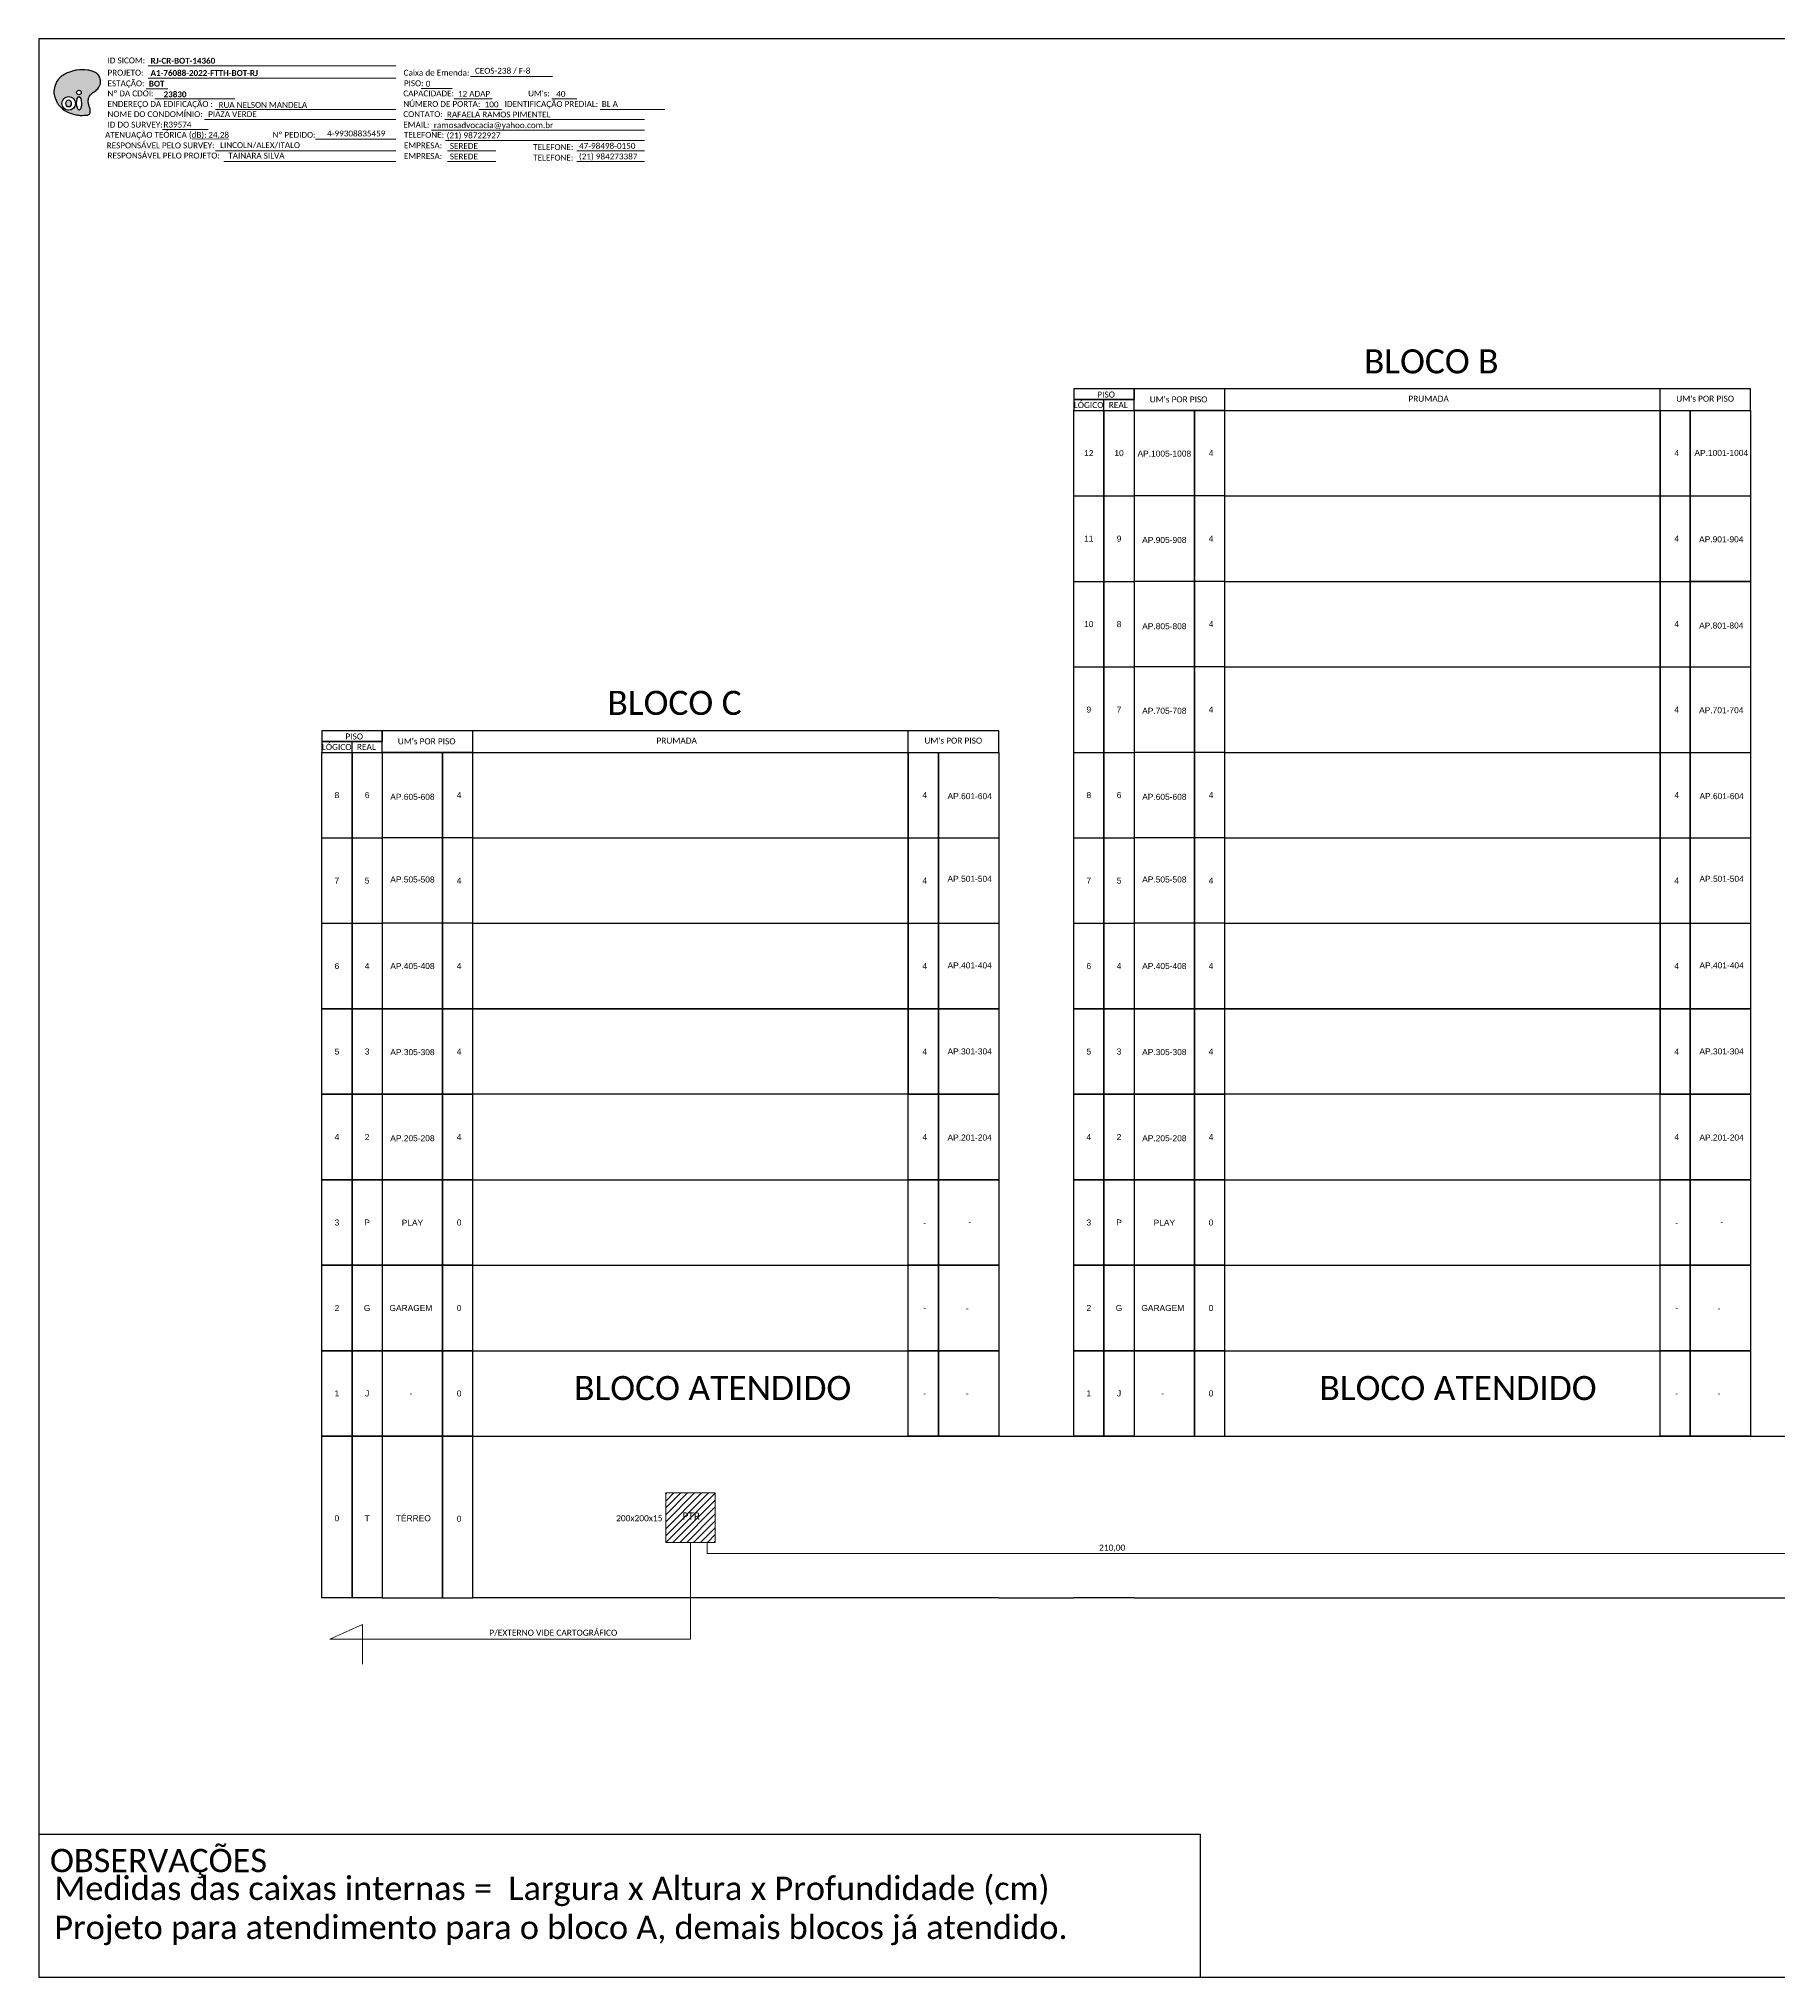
# Model space of a CAD drawing. Header units: inches. Extents: x 38 to 2658, y 14 to 608.
# Drawn here: x 915 to 1448, y 14 to 608 of the extents above; entities that cross this region are included whole.
import ezdxf
from ezdxf.enums import TextEntityAlignment as Align

# ---------------------------------------------------------------- set-up
doc = ezdxf.new("R2010")
doc.units = ezdxf.units.IN
doc.header["$MEASUREMENT"] = 0
doc.layers.add('cerco área', color=2, linetype='Continuous')
doc.styles.add('ARIAL', font='arial.ttf')
doc.styles.add('WMF-Calibri0', font='calibri.ttf')
doc.styles.add('WMF-Calibri1', font='calibrib.ttf')

# ---------------------------------------------------------------- blocks, each defined once
blk = doc.blocks.new('OI')
h = blk.add_hatch(color=40)
edge = h.paths.add_edge_path()
edge.add_spline(control_points=[(4.35, -0.67), (3.92, -0.99), (3.26, -1.5), (2.81, -2.59), (2.9, -3.5), (3.06, -4.27), (3.31, -4.85), (3.37, -5.39), (3.4, -5.88), (3.2, -6.4), (2.54, -6.61), (1.65, -6.63), (0.55, -6.67), (-0.56, -6.42), (-1.61, -6.14), (-2.77, -5.61), (-3.92, -4.77), (-4.89, -3.7), (-5.34, -2.65), (-5.6, -1.94), (-5.85, -0.96), (-5.71, 0.47), (-5.1, 2.02), (-4.14, 3.02), (-3.3, 3.61), (-2.37, 4.16), (-1.36, 4.44), (-0.56, 4.7), (0.79, 4.85), (2.24, 4.97), (3.79, 4.57), (4.67, 4.21), (5.44, 3.65), (5.76, 2.99), (6.03, 2.21), (6.01, 1.46), (5.72, 0.64), (5.31, 0.08), (4.88, -0.38), (4.51, -0.55), (4.35, -0.67)], knot_values=[0, 0, 0, 0, 1.60434, 2.417191, 3.427595, 4.282808, 4.776746, 5.304182, 5.888771, 6.258406, 6.858137, 7.79129, 8.986195, 10.124242, 11.187857, 12.242908, 13.953784, 15.414161, 16.515391, 17.349188, 17.675853, 19.552021, 21.515531, 22.568638, 23.63245, 24.621084, 25.782718, 26.745347, 27.142653, 29.870543, 31.004649, 31.921532, 32.709589, 33.801391, 34.042471, 35.192333, 35.971461, 36.628871, 37.254359, 37.836911, 37.836911, 37.836911, 37.836911], degree=3, periodic=0)
h.paths.add_polyline_path([(1.13, -0.87, -1), (-0.04, -0.87, -1)], flags=16)
edge = h.paths.add_edge_path(flags=16)
edge.add_ellipse((0.56, -3.59), major_axis=(-0.02, 1.71), ratio=0.361305, start_angle=0, end_angle=360)
h.paths.add_polyline_path([(-0.36, -3.62, -1), (-3.8, -3.62, -1)], flags=16)
edge = h.paths.add_edge_path(flags=0)
edge.add_ellipse((-2.08, -3.62), major_axis=(0, 0.885), ratio=0.758294, start_angle=0, end_angle=360)
at = {"color": 40}
for centre, radius in [((-2.08, -3.62), 1.72), ((0.54, -0.87), 0.587)]:
    blk.add_circle(centre, radius, dxfattribs=at)
blk.add_ellipse((-2.08, -3.62), major_axis=(0, 0.885), ratio=0.758294, start_param=-3.141592653589792, end_param=3.141592653589792, dxfattribs=at)
blk.add_ellipse((0.56, -3.59), major_axis=(-0.02, 1.71), ratio=0.361305, dxfattribs=at)
at = {"color": 40, "start_tangent": (-0.800898, -0.598801), "end_tangent": (-0.800898, -0.598801)}
blk.add_spline([(4.35, -0.67), (3.2, -1.78), (2.9, -2.54), (2.92, -3.55), (3.12, -4.38), (3.28, -4.85), (3.37, -5.37), (3.35, -5.95), (3.2, -6.29), (2.66, -6.55), (1.73, -6.63), (0.54, -6.62), (-0.58, -6.41), (-1.6, -6.11), (-2.56, -5.67), (-3.95, -4.67), (-4.89, -3.56), (-5.37, -2.56), (-5.64, -1.78), (-5.72, -1.46), (-5.63, 0.42), (-4.84, 2.22), (-4.13, 2.99), (-3.27, 3.62), (-2.4, 4.09), (-1.3, 4.47), (-0.37, 4.72), (0.02, 4.77), (2.75, 4.8), (3.85, 4.53), (4.69, 4.16), (5.31, 3.68), (5.85, 2.73), (5.93, 2.5), (5.94, 1.35), (5.67, 0.62), (5.29, 0.08), (4.84, -0.36), (4.35, -0.67)], degree=3, dxfattribs=at)

msp = doc.modelspace()

# ---------------------------------------------------------------- hatches: boundary and pattern name
h = msp.add_hatch()
h.set_pattern_fill('ANSI31', color=5, scale=12, style=0)
h.set_pattern_definition([(45, (373.1311, -314.6219), (-1.0606602, 1.0606602), [])])
h.paths.add_polyline_path([(1121.89, 162.64), (1106.72, 162.64), (1106.72, 147.5), (1121.89, 147.5)])
h.paths.add_polyline_path([(1111.44, 153.59), (1117.96, 153.59), (1117.96, 157.54), (1111.44, 157.54)], flags=9)

# ---------------------------------------------------------------- linework, layer by layer
at = {"color": 0}
for p, q in [((1231.75, 494.38), (1241.01, 494.38)), ((1231.75, 468.18), (1231.75, 494.38)), ((1241.01, 494.38), (1241.01, 468.18)), ((1241.01, 494.38), (1250.27, 494.38)), ((1241.01, 468.18), (1241.01, 494.38)), ((1250.27, 494.38), (1250.27, 468.18)), ((1268.78, 494.38), (1250.27, 494.38)), ((1250.27, 494.38), (1250.27, 468.18)), ((1268.78, 468.18), (1268.78, 494.38)), ((1278.04, 494.38), (1268.78, 494.38)), ((1268.78, 494.38), (1268.78, 468.18)), ((1278.04, 494.38), (1411.43, 494.38)), ((1278.04, 468.18), (1278.04, 494.38)), ((1278.04, 468.18), (1278.04, 494.38)), ((1411.43, 494.38), (1411.43, 468.18)), ((1411.43, 494.38), (1420.69, 494.38)), ((1411.43, 468.18), (1411.43, 494.38)), ((1420.69, 494.38), (1439.2, 494.38)), ((1420.69, 468.18), (1420.69, 494.38)), ((1420.69, 494.38), (1420.69, 468.18)), ((1439.2, 494.38), (1439.2, 468.18)), ((1231.75, 468.18), (1241.01, 468.18)), ((1231.75, 441.99), (1231.75, 468.18)), ((1241.01, 468.18), (1241.01, 441.99)), ((1241.01, 468.18), (1250.27, 468.18)), ((1241.01, 441.99), (1241.01, 468.18)), ((1250.27, 468.18), (1250.27, 441.99)), ((1268.78, 468.18), (1250.27, 468.18)), ((1250.27, 468.18), (1250.27, 441.99)), ((1268.78, 441.99), (1268.78, 468.18)), ((1278.04, 468.18), (1268.78, 468.18)), ((1268.78, 468.18), (1268.78, 441.99)), ((1278.04, 468.18), (1411.43, 468.18)), ((1278.04, 441.99), (1278.04, 468.18)), ((1278.04, 441.99), (1278.04, 468.18)), ((1411.43, 468.18), (1411.43, 441.99)), ((1411.43, 468.18), (1420.69, 468.18)), ((1411.43, 441.99), (1411.43, 468.18)), ((1420.69, 468.18), (1439.2, 468.18)), ((1420.69, 441.99), (1420.69, 468.18)), ((1420.69, 468.18), (1420.69, 441.99)), ((1439.2, 468.18), (1439.2, 441.99)), ((1231.75, 441.99), (1241.01, 441.99)), ((1231.75, 415.79), (1231.75, 441.99)), ((1241.01, 441.99), (1241.01, 415.79)), ((1241.01, 441.99), (1250.27, 441.99)), ((1241.01, 415.79), (1241.01, 441.99)), ((1250.27, 441.99), (1250.27, 415.79)), ((1268.78, 441.99), (1250.27, 441.99)), ((1250.27, 441.99), (1250.27, 415.79)), ((1268.78, 415.79), (1268.78, 441.99)), ((1278.04, 441.99), (1268.78, 441.99)), ((1268.78, 441.99), (1268.78, 415.79)), ((1278.04, 441.99), (1411.43, 441.99)), ((1278.04, 415.79), (1278.04, 441.99)), ((1278.04, 415.79), (1278.04, 441.99)), ((1411.43, 441.99), (1411.43, 415.79)), ((1411.43, 441.99), (1420.69, 441.99)), ((1411.43, 415.79), (1411.43, 441.99)), ((1420.69, 441.99), (1439.2, 441.99)), ((1420.69, 415.79), (1420.69, 441.99)), ((1420.69, 441.99), (1420.69, 415.79)), ((1439.27, 441.99), (1420.76, 441.99)), ((1439.2, 441.99), (1439.2, 415.79)), ((1439.27, 415.79), (1439.27, 441.99)), ((1231.75, 415.79), (1241.01, 415.79)), ((1231.75, 389.6), (1231.75, 415.79)), ((1241.01, 415.79), (1241.01, 389.6)), ((1241.01, 415.79), (1250.27, 415.79)), ((1241.01, 389.6), (1241.01, 415.79)), ((1250.27, 415.79), (1250.27, 389.6)), ((1268.78, 415.79), (1250.27, 415.79)), ((1250.27, 415.79), (1250.27, 389.6)), ((1268.78, 389.6), (1268.78, 415.79)), ((1278.04, 415.79), (1268.78, 415.79)), ((1268.78, 415.79), (1268.78, 389.6)), ((1278.04, 415.79), (1411.43, 415.79)), ((1278.04, 389.6), (1278.04, 415.79)), ((1278.04, 389.6), (1278.04, 415.79)), ((1411.43, 415.79), (1411.43, 389.6)), ((1411.43, 415.79), (1420.69, 415.79)), ((1411.43, 389.6), (1411.43, 415.79)), ((1420.69, 415.79), (1439.2, 415.79)), ((1420.69, 389.6), (1420.69, 415.79)), ((1420.69, 415.79), (1420.69, 389.6)), ((1439.2, 415.79), (1439.2, 389.6)), ((1001.32, 389.6), (1010.58, 389.6)), ((1001.32, 363.4), (1001.32, 389.6)), ((1010.58, 389.6), (1010.58, 363.4)), ((1010.58, 389.6), (1019.84, 389.6)), ((1010.58, 363.4), (1010.58, 389.6)), ((1019.84, 389.6), (1019.84, 363.4)), ((1038.35, 389.6), (1019.84, 389.6)), ((1019.84, 389.6), (1019.84, 363.4)), ((1038.35, 363.4), (1038.35, 389.6)), ((1047.61, 389.6), (1038.35, 389.6)), ((1038.35, 389.6), (1038.35, 363.4)), ((1047.61, 389.6), (1181, 389.6)), ((1047.61, 363.4), (1047.61, 389.6)), ((1047.61, 363.4), (1047.61, 389.6)), ((1181, 389.6), (1181, 363.4)), ((1181, 389.6), (1190.26, 389.6)), ((1181, 363.4), (1181, 389.6)), ((1190.26, 389.6), (1208.77, 389.6)), ((1190.26, 363.4), (1190.26, 389.6)), ((1190.26, 389.6), (1190.26, 363.4)), ((1208.77, 389.6), (1208.77, 363.4)), ((1231.75, 389.6), (1241.01, 389.6)), ((1231.75, 363.4), (1231.75, 389.6)), ((1241.01, 389.6), (1250.27, 389.6)), ((1241.01, 389.6), (1241.01, 363.4)), ((1241.01, 363.4), (1241.01, 389.6)), ((1268.78, 389.6), (1250.27, 389.6)), ((1250.27, 389.6), (1250.27, 363.4)), ((1250.27, 389.6), (1250.27, 363.4)), ((1278.04, 389.6), (1268.78, 389.6)), ((1268.78, 363.4), (1268.78, 389.6)), ((1268.78, 389.6), (1268.78, 363.4)), ((1278.04, 389.6), (1411.43, 389.6)), ((1278.04, 363.4), (1278.04, 389.6)), ((1278.04, 363.4), (1278.04, 389.6)), ((1411.43, 389.6), (1420.69, 389.6)), ((1411.43, 389.6), (1411.43, 363.4)), ((1411.43, 363.4), (1411.43, 389.6)), ((1420.69, 389.6), (1439.2, 389.6)), ((1420.69, 363.4), (1420.69, 389.6)), ((1420.69, 389.6), (1420.69, 363.4)), ((1439.2, 389.6), (1439.2, 363.4)), ((1001.32, 363.4), (1010.58, 363.4)), ((1001.32, 337.21), (1001.32, 363.4)), ((1010.58, 363.4), (1010.58, 337.21)), ((1010.58, 363.4), (1019.84, 363.4)), ((1010.58, 337.21), (1010.58, 363.4)), ((1019.84, 363.4), (1019.84, 337.21)), ((1038.35, 363.4), (1019.84, 363.4)), ((1019.84, 363.4), (1019.84, 337.21)), ((1038.35, 337.21), (1038.35, 363.4)), ((1047.61, 363.4), (1038.35, 363.4)), ((1038.35, 363.4), (1038.35, 337.21)), ((1047.61, 363.4), (1181, 363.4)), ((1047.61, 337.21), (1047.61, 363.4)), ((1047.61, 337.21), (1047.61, 363.4)), ((1181, 363.4), (1181, 337.21)), ((1181, 363.4), (1190.26, 363.4)), ((1181, 337.21), (1181, 363.4)), ((1190.26, 363.4), (1208.77, 363.4)), ((1190.26, 337.21), (1190.26, 363.4)), ((1190.26, 363.4), (1190.26, 337.21)), ((1208.77, 363.4), (1208.77, 337.21)), ((1231.75, 363.4), (1241.01, 363.4)), ((1231.75, 337.21), (1231.75, 363.4)), ((1241.01, 363.4), (1241.01, 337.21)), ((1241.01, 363.4), (1250.27, 363.4)), ((1241.01, 337.21), (1241.01, 363.4)), ((1250.27, 363.4), (1250.27, 337.21)), ((1268.78, 363.4), (1250.27, 363.4)), ((1250.27, 363.4), (1250.27, 337.21)), ((1268.78, 337.21), (1268.78, 363.4)), ((1278.04, 363.4), (1268.78, 363.4)), ((1268.78, 363.4), (1268.78, 337.21)), ((1278.04, 363.4), (1411.43, 363.4)), ((1278.04, 337.21), (1278.04, 363.4)), ((1278.04, 337.21), (1278.04, 363.4)), ((1411.43, 363.4), (1411.43, 337.21)), ((1411.43, 363.4), (1420.69, 363.4)), ((1411.43, 337.21), (1411.43, 363.4)), ((1420.69, 363.4), (1439.2, 363.4)), ((1420.69, 337.21), (1420.69, 363.4)), ((1420.69, 363.4), (1420.69, 337.21)), ((1439.2, 363.4), (1439.2, 337.21)), ((1001.32, 337.21), (1010.58, 337.21)), ((1001.32, 311.01), (1001.32, 337.21)), ((1010.58, 337.21), (1010.58, 311.01)), ((1010.58, 337.21), (1019.84, 337.21)), ((1010.58, 311.01), (1010.58, 337.21)), ((1019.84, 337.21), (1019.84, 311.01)), ((1038.35, 337.21), (1019.84, 337.21)), ((1019.84, 337.21), (1019.84, 311.01)), ((1038.35, 311.01), (1038.35, 337.21)), ((1047.61, 337.21), (1038.35, 337.21)), ((1038.35, 337.21), (1038.35, 311.01)), ((1047.61, 337.21), (1181, 337.21)), ((1047.61, 311.01), (1047.61, 337.21)), ((1047.61, 311.01), (1047.61, 337.21)), ((1181, 337.21), (1181, 311.01)), ((1181, 337.21), (1190.26, 337.21)), ((1181, 311.01), (1181, 337.21)), ((1190.26, 337.21), (1208.77, 337.21)), ((1190.26, 311.01), (1190.26, 337.21)), ((1190.26, 337.21), (1190.26, 311.01)), ((1208.77, 337.21), (1208.77, 311.01)), ((1231.75, 337.21), (1241.01, 337.21)), ((1231.75, 311.01), (1231.75, 337.21)), ((1241.01, 337.21), (1241.01, 311.01)), ((1241.01, 337.21), (1250.27, 337.21)), ((1241.01, 311.01), (1241.01, 337.21)), ((1250.27, 337.21), (1250.27, 311.01)), ((1268.78, 337.21), (1250.27, 337.21)), ((1250.27, 337.21), (1250.27, 311.01)), ((1268.78, 311.01), (1268.78, 337.21)), ((1278.04, 337.21), (1268.78, 337.21)), ((1268.78, 337.21), (1268.78, 311.01)), ((1278.04, 337.21), (1411.43, 337.21)), ((1278.04, 311.01), (1278.04, 337.21)), ((1278.04, 311.01), (1278.04, 337.21)), ((1411.43, 337.21), (1411.43, 311.01)), ((1411.43, 337.21), (1420.69, 337.21)), ((1411.43, 311.01), (1411.43, 337.21)), ((1420.69, 337.21), (1439.2, 337.21)), ((1420.69, 311.01), (1420.69, 337.21)), ((1420.69, 337.21), (1420.69, 311.01)), ((1439.2, 337.21), (1439.2, 311.01)), ((1001.32, 311.01), (1010.58, 311.01)), ((1001.32, 284.82), (1001.32, 311.01)), ((1010.58, 311.01), (1001.32, 311.01)), ((1010.58, 311.01), (1010.58, 284.82)), ((1010.58, 311.01), (1019.84, 311.01)), ((1010.58, 284.82), (1010.58, 311.01)), ((1019.84, 311.01), (1010.58, 311.01)), ((1019.84, 311.01), (1019.84, 284.82)), ((1038.35, 311.01), (1019.84, 311.01)), ((1019.84, 311.01), (1019.84, 284.82)), ((1019.84, 311.01), (1038.35, 311.01)), ((1038.35, 284.82), (1038.35, 311.01)), ((1047.61, 311.01), (1038.35, 311.01)), ((1038.35, 311.01), (1038.35, 284.82)), ((1038.35, 311.01), (1047.61, 311.01)), ((1047.61, 311.01), (1181, 311.01)), ((1047.61, 284.82), (1047.61, 311.01)), ((1047.61, 284.82), (1047.61, 311.01)), ((1181, 311.01), (1047.61, 311.01)), ((1181, 311.01), (1181, 284.82)), ((1181, 311.01), (1190.26, 311.01)), ((1181, 284.82), (1181, 311.01)), ((1190.26, 311.01), (1181, 311.01)), ((1190.26, 311.01), (1208.77, 311.01)), ((1190.26, 284.82), (1190.26, 311.01)), ((1190.26, 311.01), (1190.26, 284.82)), ((1208.77, 311.01), (1190.26, 311.01)), ((1208.77, 311.01), (1208.77, 284.82)), ((1231.75, 311.01), (1241.01, 311.01)), ((1231.75, 284.82), (1231.75, 311.01)), ((1241.01, 311.01), (1231.75, 311.01)), ((1241.01, 311.01), (1241.01, 284.82)), ((1241.01, 311.01), (1250.27, 311.01)), ((1241.01, 284.82), (1241.01, 311.01)), ((1250.27, 311.01), (1241.01, 311.01)), ((1250.27, 311.01), (1250.27, 284.82)), ((1268.78, 311.01), (1250.27, 311.01)), ((1250.27, 311.01), (1250.27, 284.82)), ((1250.27, 311.01), (1268.78, 311.01)), ((1268.78, 284.82), (1268.78, 311.01)), ((1278.04, 311.01), (1268.78, 311.01)), ((1268.78, 311.01), (1268.78, 284.82)), ((1268.78, 311.01), (1278.04, 311.01)), ((1278.04, 311.01), (1411.43, 311.01)), ((1278.04, 284.82), (1278.04, 311.01)), ((1278.04, 284.82), (1278.04, 311.01)), ((1411.43, 311.01), (1278.04, 311.01)), ((1411.43, 311.01), (1411.43, 284.82)), ((1411.43, 311.01), (1420.69, 311.01)), ((1411.43, 284.82), (1411.43, 311.01)), ((1420.69, 311.01), (1411.43, 311.01)), ((1420.69, 311.01), (1439.2, 311.01)), ((1420.69, 284.82), (1420.69, 311.01)), ((1420.69, 311.01), (1420.69, 284.82)), ((1439.2, 311.01), (1420.69, 311.01)), ((1439.2, 311.01), (1439.2, 284.82)), ((1010.58, 284.82), (1001.32, 284.82)), ((1019.84, 284.82), (1010.58, 284.82)), ((1019.84, 284.82), (1038.35, 284.82)), ((1038.35, 284.82), (1047.61, 284.82)), ((1181, 284.82), (1047.61, 284.82)), ((1190.26, 284.82), (1181, 284.82)), ((1208.77, 284.82), (1190.26, 284.82)), ((1241.01, 284.82), (1231.75, 284.82)), ((1250.27, 284.82), (1241.01, 284.82)), ((1250.27, 284.82), (1268.78, 284.82)), ((1268.78, 284.82), (1278.04, 284.82)), ((1411.43, 284.82), (1278.04, 284.82)), ((1420.69, 284.82), (1411.43, 284.82)), ((1439.2, 284.82), (1420.69, 284.82)), ((1047.61, 180.04), (1181, 180.04)), ((1047.61, 180.04), (1181, 180.04)), ((1047.61, 130.53), (1047.61, 180.04)), ((1181, 180.04), (1190.26, 180.04)), ((1181, 180.04), (1190.26, 180.04)), ((1190.26, 180.04), (1208.77, 180.04)), ((1190.26, 180.04), (1208.77, 180.04)), ((1231.75, 180.04), (1241.01, 180.04)), ((1231.75, 180.04), (1241.01, 180.04)), ((1241.01, 180.04), (1250.27, 180.04)), ((1241.01, 180.04), (1250.27, 180.04)), ((1181, 130.53), (1047.61, 130.53)), ((1190.26, 130.53), (1181, 130.53)), ((1208.77, 130.53), (1190.26, 130.53)), ((1241.01, 130.53), (1231.75, 130.53)), ((1250.27, 130.53), (1241.01, 130.53))]:
    msp.add_line(p, q, dxfattribs=at)
msp.add_line((1250.27, 130.53), (1641.86, 130.53))
for points in [[(914.57, 14.26), (1753.14, 14.26), (1753.14, 608.26), (914.57, 608.26), (914.57, 14.26)], [(1250.27, 494.38), (1439.2, 494.38), (1439.2, 500.96), (1250.27, 500.96), (1250.27, 500.96), (1250.27, 497.67)], [(1241.01, 494.38), (1241.01, 497.67)], [(1010.58, 389.6), (1010.58, 392.89)], [(1019.84, 389.6), (1208.77, 389.6), (1208.77, 396.18), (1019.84, 396.18), (1019.84, 396.18), (1019.84, 392.89)], [(1047.61, 258.62), (1181, 258.62)], [(1278.04, 258.62), (1411.43, 258.62)], [(1047.61, 232.43), (1181, 232.43)], [(1278.04, 232.43), (1411.43, 232.43)], [(1047.61, 206.23), (1181, 206.23)], [(1278.04, 206.23), (1411.43, 206.23)], [(1208.77, 180.04), (1231.75, 180.04)], [(1208.77, 180.04), (1231.75, 180.04)], [(1250.27, 180.04), (1411.43, 180.04)], [(1250.27, 180.04), (1508.47, 180.04)], [(1439.2, 180.04), (1462.18, 180.04)], [(1208.77, 130.53), (1231.75, 130.53)], [(914.57, 58.1), (1270.52, 58.1)]]:
    msp.add_lwpolyline(points)
at = {"color": 7, "lineweight": 0}
for points in [[(948.05, 599.97), (1024.02, 599.97)], [(948.05, 596.22), (1024.02, 596.22)], [(1046.86, 596.71), (1071.99, 596.71)], [(947.53, 592.94), (954.08, 592.94)], [(950.19, 589.87), (974.65, 589.87)], [(1031.81, 592.98), (1041.3, 592.98)], [(1041.86, 589.87), (1053.48, 589.87)], [(1071.8, 589.87), (1079.47, 589.87)], [(965.35, 583.52), (1024.02, 583.52)], [(968.76, 586.63), (1024.02, 586.63)], [(1038.98, 583.52), (1100.21, 583.52)], [(1049.45, 586.63), (1056.39, 586.63)], [(1086.62, 586.63), (1106.49, 586.63)], [(952.51, 580.45), (966.45, 580.45)], [(961.53, 577.55), (972.74, 577.52)], [(999.38, 577.49), (1023.87, 577.49)], [(999.88, 577.5), (1024.03, 577.5)], [(1034.94, 580.28), (1100.21, 580.28)], [(1039.22, 577.04), (1100.21, 577.04)], [(968.76, 573.93), (1024.02, 573.93)], [(971.25, 570.69), (1024.02, 570.69)], [(1039.83, 573.93), (1054.63, 573.93)], [(1039.83, 570.69), (1054.63, 570.69)], [(1079.44, 573.93), (1100.21, 573.93)], [(1079.44, 570.69), (1100.21, 570.69)]]:
    msp.add_lwpolyline(points, dxfattribs=at)
for points in [[(1231.75, 497.67), (1250.27, 497.67), (1250.27, 500.96), (1231.75, 500.96)], [(1231.75, 494.38), (1250.27, 494.38), (1250.27, 497.67), (1231.75, 497.67)], [(1001.32, 392.89), (1019.84, 392.89), (1019.84, 396.18), (1001.32, 396.18)], [(1001.32, 389.6), (1019.84, 389.6), (1019.84, 392.89), (1001.32, 392.89)]]:
    msp.add_lwpolyline(points, close=True)
at = {"color": 0}
for points in [[(1278.04, 494.38), (1278.04, 500.96)], [(1411.43, 494.38), (1411.43, 500.96)], [(1047.61, 389.6), (1047.61, 396.18)], [(1181, 389.6), (1181, 396.18)]]:
    msp.add_lwpolyline(points, dxfattribs=at)
for points in [[(1001.32, 284.82), (1010.58, 284.82), (1010.58, 258.62), (1001.32, 258.62)], [(1010.58, 284.82), (1019.84, 284.82), (1019.84, 258.62), (1010.58, 258.62)], [(1038.35, 284.82), (1019.84, 284.82), (1019.84, 258.62), (1038.35, 258.62)], [(1047.61, 284.82), (1038.35, 284.82), (1038.35, 258.62), (1047.61, 258.62)], [(1181, 284.82), (1190.26, 284.82), (1190.26, 258.62), (1181, 258.62)], [(1190.26, 284.82), (1208.77, 284.82), (1208.77, 258.62), (1190.26, 258.62)], [(1231.75, 284.82), (1241.01, 284.82), (1241.01, 258.62), (1231.75, 258.62)], [(1241.01, 284.82), (1250.27, 284.82), (1250.27, 258.62), (1241.01, 258.62)], [(1268.78, 284.82), (1250.27, 284.82), (1250.27, 258.62), (1268.78, 258.62)], [(1278.04, 284.82), (1268.78, 284.82), (1268.78, 258.62), (1278.04, 258.62)], [(1411.43, 284.82), (1420.69, 284.82), (1420.69, 258.62), (1411.43, 258.62)], [(1420.69, 284.82), (1439.2, 284.82), (1439.2, 258.62), (1420.69, 258.62)], [(1001.32, 258.62), (1010.58, 258.62), (1010.58, 232.43), (1001.32, 232.43)], [(1010.58, 258.62), (1019.84, 258.62), (1019.84, 232.43), (1010.58, 232.43)], [(1038.35, 258.62), (1019.84, 258.62), (1019.84, 232.43), (1038.35, 232.43)], [(1047.61, 258.62), (1038.35, 258.62), (1038.35, 232.43), (1047.61, 232.43)], [(1181, 258.62), (1190.26, 258.62), (1190.26, 232.43), (1181, 232.43)], [(1190.26, 258.62), (1208.77, 258.62), (1208.77, 232.43), (1190.26, 232.43)], [(1231.75, 258.62), (1241.01, 258.62), (1241.01, 232.43), (1231.75, 232.43)], [(1241.01, 258.62), (1250.27, 258.62), (1250.27, 232.43), (1241.01, 232.43)], [(1268.78, 258.62), (1250.27, 258.62), (1250.27, 232.43), (1268.78, 232.43)], [(1278.04, 258.62), (1268.78, 258.62), (1268.78, 232.43), (1278.04, 232.43)], [(1411.43, 258.62), (1420.69, 258.62), (1420.69, 232.43), (1411.43, 232.43)], [(1420.69, 258.62), (1439.2, 258.62), (1439.2, 232.43), (1420.69, 232.43)], [(1001.32, 232.43), (1010.58, 232.43), (1010.58, 206.23), (1001.32, 206.23)], [(1010.58, 232.43), (1019.84, 232.43), (1019.84, 206.23), (1010.58, 206.23)], [(1038.35, 232.43), (1019.84, 232.43), (1019.84, 206.23), (1038.35, 206.23)], [(1047.61, 232.43), (1038.35, 232.43), (1038.35, 206.23), (1047.61, 206.23)], [(1181, 232.43), (1190.26, 232.43), (1190.26, 206.23), (1181, 206.23)], [(1190.26, 232.43), (1208.77, 232.43), (1208.77, 206.23), (1190.26, 206.23)], [(1231.75, 232.43), (1241.01, 232.43), (1241.01, 206.23), (1231.75, 206.23)], [(1241.01, 232.43), (1250.27, 232.43), (1250.27, 206.23), (1241.01, 206.23)], [(1268.78, 232.43), (1250.27, 232.43), (1250.27, 206.23), (1268.78, 206.23)], [(1278.04, 232.43), (1268.78, 232.43), (1268.78, 206.23), (1278.04, 206.23)], [(1411.43, 232.43), (1420.69, 232.43), (1420.69, 206.23), (1411.43, 206.23)], [(1420.69, 232.43), (1439.2, 232.43), (1439.2, 206.23), (1420.69, 206.23)], [(1001.32, 206.23), (1010.58, 206.23), (1010.58, 180.04), (1001.32, 180.04)], [(1010.58, 206.23), (1019.84, 206.23), (1019.84, 180.04), (1010.58, 180.04)], [(1038.35, 206.23), (1019.84, 206.23), (1019.84, 180.04), (1038.35, 180.04)], [(1047.61, 206.23), (1038.35, 206.23), (1038.35, 180.04), (1047.61, 180.04)], [(1181, 206.23), (1190.26, 206.23), (1190.26, 180.04), (1181, 180.04)], [(1190.26, 206.23), (1208.77, 206.23), (1208.77, 180.04), (1190.26, 180.04)], [(1231.75, 206.23), (1241.01, 206.23), (1241.01, 180.04), (1231.75, 180.04)], [(1241.01, 206.23), (1250.27, 206.23), (1250.27, 180.04), (1241.01, 180.04)], [(1268.78, 206.23), (1250.27, 206.23), (1250.27, 180.04), (1268.78, 180.04)], [(1278.04, 206.23), (1268.78, 206.23), (1268.78, 180.04), (1278.04, 180.04)], [(1411.43, 206.23), (1420.69, 206.23), (1420.69, 180.04), (1411.43, 180.04)], [(1420.69, 206.23), (1439.2, 206.23), (1439.2, 180.04), (1420.69, 180.04)], [(1001.32, 180.04), (1010.58, 180.04), (1010.58, 130.53), (1001.32, 130.53)], [(1010.58, 180.04), (1019.84, 180.04), (1019.84, 130.53), (1010.58, 130.53)], [(1038.35, 180.04), (1019.84, 180.04), (1019.84, 130.53), (1038.35, 130.53)], [(1047.61, 180.04), (1038.35, 180.04), (1038.35, 130.53), (1047.61, 130.53)]]:
    msp.add_lwpolyline(points, close=True, dxfattribs=at)
at = {"color": 5, "lineweight": 0}
msp.add_lwpolyline([(1106.72, 162.67), (1121.89, 162.67), (1121.89, 147.5), (1106.72, 147.5)], close=True, dxfattribs=at)
at = {"linetype": 'Continuous'}
msp.add_lwpolyline([(1270.52, 58.1), (1270.52, 14.26)], dxfattribs=at)
at = {"layer": 'cerco área', "color": 7, "lineweight": 0}
msp.add_lwpolyline([(1114.31, 147.5), (1114.31, 117.88), (1003.77, 117.88), (1013.79, 122.3), (1013.79, 110.21)], dxfattribs=at)
at = {"layer": 'cerco área', "color": 3, "lineweight": 0}
msp.add_lwpolyline([(1119.45, 147.5), (1119.45, 144.05), (1575.17, 144.05)], dxfattribs=at)

# ---------------------------------------------------------------- block references
at = {"color": 7, "xscale": 1.213923925195771, "yscale": 1.213923925533891, "zscale": 1.213923925163967, "rotation": 0.1532895858424417}
msp.add_blockref('OI', (926.24, 592.84), dxfattribs=at)

# ---------------------------------------------------------------- texts
at = {"color": 7, "lineweight": 0, "style": 'WMF-Calibri0'}
for s, height, p in [('ID SICOM:', 1.793, (935.64, 600.72)), ('ESTAÇÃO:', 1.793, (935.64, 593.68)), ('PROJETO:', 1.793, (935.64, 596.96)), ('Caixa de Emenda:', 1.7927, (1026.4, 596.96)), ('PISO:', 1.793, (1026.47, 593.73)), ('ENDEREÇO DA EDIFICAÇÃO :', 1.7927, (935.64, 587.38)), ('Nº DA CDOI:', 1.7927, (935.64, 590.61)), ('CAPACIDADE:', 1.7927, (1026.29, 590.61)), ('NÚMERO DE PORTA:', 1.7927, (1026.29, 587.38)), ('IDENTIFICAÇÃO PREDIAL:', 1.7927, (1057.37, 587.38)), ("UM's:", 1.793, (1064.54, 590.61)), ('BL A', 1.793, (1087.12, 587.38)), ('NOME DO CONDOMÍNIO:', 1.7927, (935.64, 584.26)), ('ID DO SURVEY:', 1.7927, (935.64, 581.03)), (' PIAZA VERDE ', 1.7927, (965.86, 584.26)), ('CONTATO:', 1.793, (1026.29, 584.26)), ('EMAIL:', 1.793, (1026.29, 581.03)), ('ATENUAÇÃO TEÓRICA (dB):', 1.7927, (934.9, 577.92)), ('RESPONSÁVEL PELO SURVEY:', 1.7927, (935.4, 574.68)), ('24,28', 1.793, (966.52, 577.92)), ('Nº PEDIDO:', 1.793, (986.23, 577.92)), ('TELEFONE:', 1.793, (1026.47, 577.92)), ('EMPRESA:', 1.793, (1026.47, 574.68)), ('RESPONSÁVEL PELO PROJETO:', 1.7927, (935.64, 571.57)), ('EMPRESA:', 1.793, (1026.47, 571.44)), ('TELEFONE:', 1.793, (1066.08, 574.17)), ('TELEFONE:', 1.793, (1066.08, 570.94))]:
    msp.add_text(s, height=height, dxfattribs=at).set_placement(p)
at = {"color": 7, "linetype": 'Continuous'}
for s, height, style, p in [('RJ-CR-BOT-14360', 1.7927, 'WMF-Calibri1', (948.84, 600.62)), ('BOT', 1.793, 'WMF-Calibri1', (948.32, 593.59)), ('A1-76088-2022-FTTH-BOT-RJ', 1.7927, 'WMF-Calibri1', (948.84, 596.87)), ('0', 1.79, 'WMF-Calibri0', (1033.17, 593.58)), ('CEOS-238 / F-8', 1.7927, 'WMF-Calibri0', (1048.25, 597.55)), (' RUA NELSON MANDELA', 1.7927, 'WMF-Calibri0', (969.03, 587.09)), ('12 ADAP', 1.793, 'WMF-Calibri0', (1043.04, 590.49)), ('100', 1.793, 'WMF-Calibri0', (1051.23, 587.23)), ('40', 1.793, 'WMF-Calibri0', (1073.16, 590.47)), ('R39574', 1.793, 'WMF-Calibri0', (952.78, 581.06)), ('ramosadvocacia@yahoo.com.br', 1.7927, 'WMF-Calibri0', (1035.64, 580.88)), ('RAFAELA RAMOS PIMENTEL', 1.7927, 'WMF-Calibri0', (1039.67, 584.15)), ('LINCOLN/ALEX/ITALO', 1.7927, 'WMF-Calibri0', (970.16, 574.77)), ('(21) 98722927 ', 1.7927, 'WMF-Calibri0', (1039.59, 577.75)), ('SEREDE', 1.793, 'WMF-Calibri0', (1040.54, 574.53)), ('47-98498-0150', 1.7927, 'WMF-Calibri0', (1080.14, 574.53)), ('TAINARA SILVA', 1.7927, 'WMF-Calibri0', (972.65, 571.53)), ('SEREDE', 1.793, 'WMF-Calibri0', (1040.54, 571.29)), ('(21) 984273387', 1.7927, 'WMF-Calibri0', (1080.14, 571.29))]:
    msp.add_text(s, height=height, dxfattribs=dict(at, style=style)).set_placement(p)
at = {"color": 7, "linetype": 'Continuous', "style": 'WMF-Calibri1'}
msp.add_text('23830', height=1.793, dxfattribs=at).set_placement((956.34, 590.33), align=Align.CENTER)
at = {"color": 7, "style": 'WMF-Calibri0'}
for s, height, p in [('4-99308835459', 1.7927, (1002.95, 578.33)), ('P/EXTERNO VIDE CARTOGRÁFICO', 1.8536, (1052.64, 118.89))]:
    msp.add_text(s, height=height, dxfattribs=at).set_placement(p)
at = {"style": 'WMF-Calibri0'}
for s, height, p in [('BLOCO B', 7.371, (1320.68, 505.72)), ('     PISO', 1.84, (1235.72, 498.32)), ("UM's POR PISO", 1.84, (1416.41, 497.05)), ('  LÓGICO', 1.84, (1230.49, 495.09)), ('    REAL', 1.84, (1239.89, 495.14)), ("UM's POR PISO", 1.84, (1255.04, 496.83)), ('PRUMADA', 1.84, (1334.3, 497.03)), ('BLOCO C', 7.371, (1088.85, 401.07)), ('  LÓGICO', 1.84, (1000.05, 390.31)), ('     PISO', 1.84, (1005.29, 393.54)), ('    REAL', 1.84, (1009.46, 390.36)), ("UM's POR PISO", 1.84, (1024.6, 392.05)), ('PRUMADA', 1.84, (1103.87, 392.25)), ("UM's POR PISO", 1.84, (1185.98, 392.27)), ('OBSERVAÇÕES', 7.1308, (917.99, 46.45))]:
    msp.add_text(s, height=height, dxfattribs=at).set_placement(p)
at = {"color": 0, "style": 'ARIAL'}
for s, p in [('12', (1236.38, 481.28)), ('10', (1245.64, 481.28)), ('AP.1005-1008', (1259.52, 481.15)), ('4', (1273.83, 481.28)), ('4', (1416.53, 481.28)), ('AP.1001-1004', (1430.2, 481.36)), ('11', (1236.38, 455.09)), ('9', (1245.64, 455.09)), ('AP.905-908', (1259.52, 454.68)), ('4', (1273.83, 455.09)), ('4', (1416.53, 455.09)), ('AP.901-904', (1430.2, 454.88)), ('10', (1236.38, 428.89)), ('8', (1245.64, 428.89)), ('AP.805-808', (1259.52, 428.25)), ('4', (1273.83, 428.89)), ('4', (1416.53, 428.89)), ('AP.801-804', (1430.2, 428.46)), ('9', (1236.38, 402.7)), ('7', (1245.64, 402.7)), ('AP.705-708', (1259.52, 402.32)), ('4', (1273.83, 402.7)), ('4', (1416.53, 402.7)), ('AP.701-704', (1430.2, 402.52)), ('8', (1005.95, 376.5)), ('6', (1015.21, 376.5)), ('AP.605-608', (1029.09, 375.97)), ('4', (1043.4, 376.5)), ('4', (1186.1, 376.5)), ('AP.601-604', (1199.87, 376.17)), ('8', (1236.38, 376.5)), ('6', (1245.64, 376.5)), ('AP.605-608', (1259.52, 375.97)), ('4', (1273.83, 376.5)), ('4', (1416.53, 376.5)), ('AP.601-604', (1430.3, 376.17)), ('7', (1005.95, 350.31)), ('5', (1015.21, 350.31)), ('AP.505-508', (1029.09, 350.64)), ('4', (1043.4, 350.31)), ('4', (1186.1, 350.31)), ('AP.501-504', (1199.87, 350.84)), ('7', (1236.38, 350.31)), ('5', (1245.64, 350.31)), ('AP.505-508', (1259.52, 350.64)), ('4', (1273.83, 350.31)), ('4', (1416.53, 350.31)), ('AP.501-504', (1430.3, 350.84)), ('6', (1005.95, 324.11)), ('4', (1015.21, 324.11)), ('AP.405-408', (1029.09, 324.11)), ('4', (1043.4, 324.11)), ('4', (1186.1, 324.11)), ('AP.401-404', (1199.87, 324.31)), ('6', (1236.38, 324.11)), ('4', (1245.64, 324.11)), ('AP.405-408', (1259.52, 324.11)), ('4', (1273.83, 324.11)), ('4', (1416.53, 324.11)), ('AP.401-404', (1430.3, 324.31)), ('5', (1005.95, 297.92)), ('3', (1015.21, 297.92)), ('AP.305-308', (1029.09, 297.74)), ('4', (1043.4, 297.92)), ('4', (1186.1, 297.92)), ('AP.301-304', (1199.87, 297.95)), ('5', (1236.38, 297.92)), ('3', (1245.64, 297.92)), ('AP.305-308', (1259.52, 297.74)), ('4', (1273.83, 297.92)), ('4', (1416.53, 297.92)), ('AP.301-304', (1430.3, 297.95)), ('4', (1005.95, 271.72)), ('2', (1015.21, 271.72)), ('AP.205-208', (1029.09, 271.36)), ('4', (1043.4, 271.72)), ('4', (1186.1, 271.72)), ('AP.201-204', (1199.87, 271.57)), ('4', (1236.38, 271.72)), ('2', (1245.64, 271.72)), ('AP.205-208', (1259.52, 271.36)), ('4', (1273.83, 271.72)), ('4', (1416.53, 271.72)), ('AP.201-204', (1430.3, 271.57)), ('3', (1005.95, 245.53)), ('P', (1015.21, 245.53)), ('PLAY', (1029.09, 245.44)), ('0', (1043.4, 245.53)), ('-', (1186.1, 245.53)), ('-', (1199.87, 245.64)), ('3', (1236.38, 245.53)), ('P', (1245.64, 245.53)), ('PLAY', (1259.52, 245.44)), ('0', (1273.83, 245.53)), ('-', (1416.53, 245.53)), ('-', (1430.3, 245.64)), ('2', (1005.95, 219.33)), ('G', (1015.21, 219.33)), ('GARAGEM', (1028.62, 219.33)), ('0', (1043.4, 219.33)), ('2', (1236.38, 219.33)), ('G', (1245.64, 219.33)), ('GARAGEM', (1259.05, 219.33)), ('0', (1273.83, 219.33)), ('-', (1186.1, 219.33)), ('-', (1199.09, 219.21)), ('-', (1416.53, 219.33)), ('-', (1429.52, 219.21)), ('1', (1005.95, 193.14)), ('J', (1015.21, 193.14)), ('-', (1028.62, 193.14)), ('0', (1043.4, 193.14)), ('-', (1186.1, 193.14)), ('-', (1199.09, 193.14)), ('1', (1236.38, 193.14)), ('J', (1245.64, 193.14)), ('-', (1259.05, 193.14)), ('0', (1273.83, 193.14)), ('-', (1416.53, 193.14)), ('-', (1429.52, 193.14)), ('0', (1005.95, 154.92)), ('T', (1015.21, 154.92)), ('TÉRREO', (1029.37, 154.92)), ('0', (1043.4, 154.75))]:
    msp.add_text(s, height=1.84, dxfattribs=at).set_placement(p, align=Align.MIDDLE_CENTER)
at = {"color": 2, "style": 'WMF-Calibri0'}
for p in [(1078.65, 191.12), (1307.06, 191.12)]:
    msp.add_text('BLOCO ATENDIDO', height=7.3715, dxfattribs=at).set_placement(p)
at = {"color": 5, "style": 'WMF-Calibri0'}
for s, height, p in [('200x200x15', 1.854, (1091.5, 153.99)), ('PTR', 2.224, (1111.82, 154.46))]:
    msp.add_text(s, height=height, dxfattribs=at).set_placement(p)
at = {"color": 0, "style": 'WMF-Calibri0'}
msp.add_text('210,00', height=1.854, dxfattribs=at).set_placement((1239.51, 144.97))
at = {"char_height": 7.1308, "width": 658.8434, "attachment_point": 1, "style": 'WMF-Calibri0'}
for s, insert in [('Medidas das caixas internas =  Largura x Altura x Profundidade (cm)', (919.34, 45.06)), ('\\C1;Projeto para atendimento para o bloco A, demais blocos já atendido.', (919.34, 33.1))]:
    msp.add_mtext(s, dxfattribs=dict(at, insert=insert))

doc.saveas('drawing.dxf')
